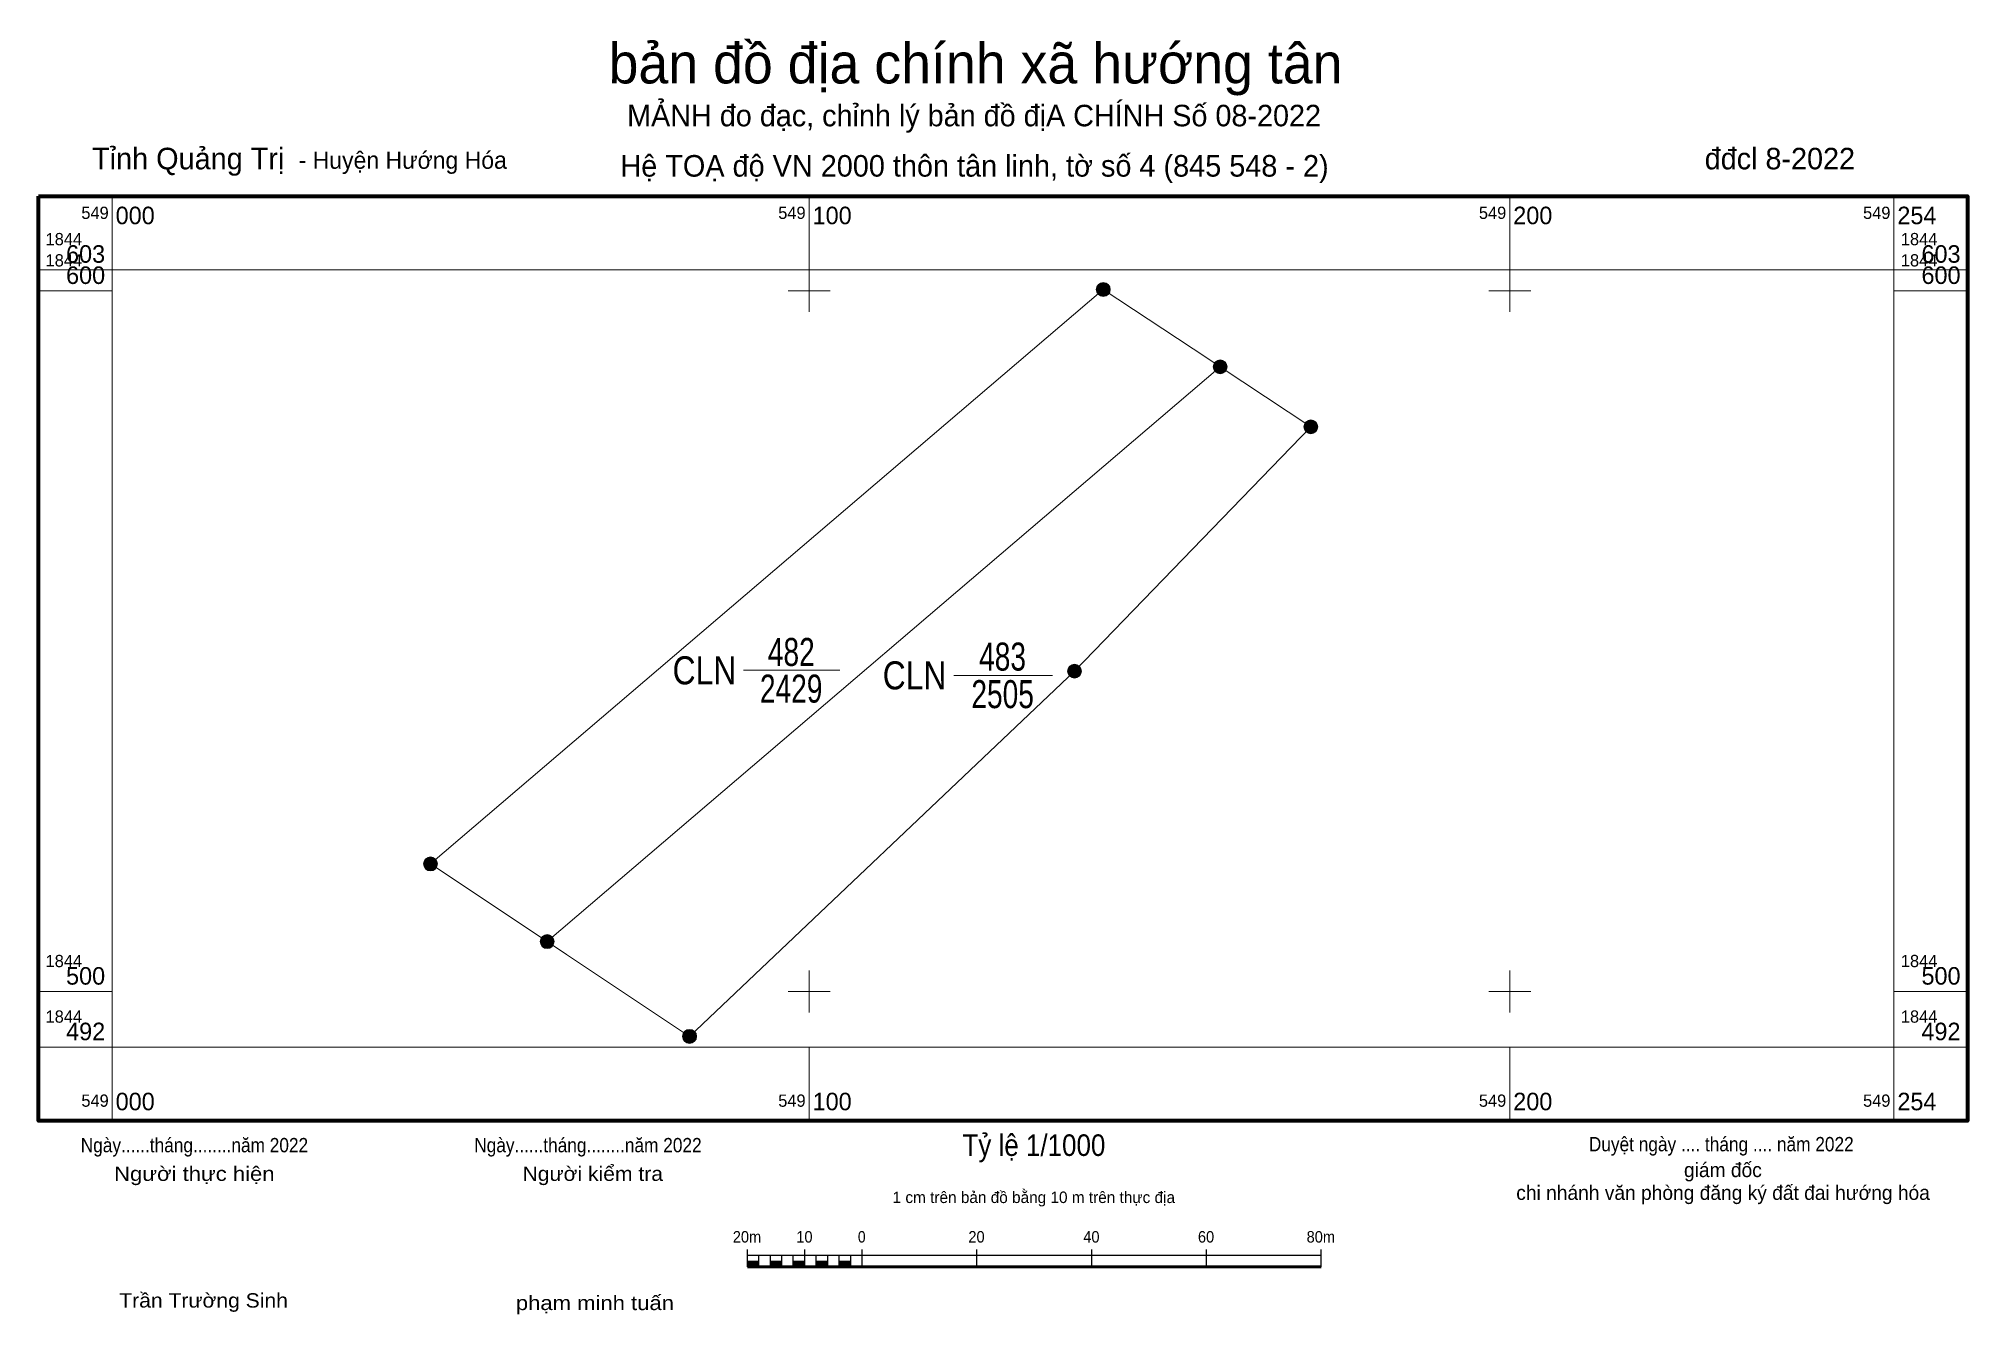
# Model space of a CAD drawing. Header units: metres. Extents: x 548990 to 549265, y 1844454 to 1844636.
import ezdxf
from ezdxf.enums import TextEntityAlignment as Align

# ---------------------------------------------------------------- set-up
doc = ezdxf.new("R2010")
doc.units = ezdxf.units.M
doc.header["$LTSCALE"] = 0.82
for name, color, linetype, lineweight in [('10', 7, 'Continuous', 13), ('13', 7, 'Continuous', 13), ('2', 7, 'Continuous', 25), ('22', 7, 'Continuous', 13), ('3', 7, 'Continuous', 13), ('63', 7, 'Continuous', 13)]:
    doc.layers.add(name, color=color, linetype=linetype, lineweight=lineweight)

msp = doc.modelspace()

# ---------------------------------------------------------------- hatches: boundary and pattern name
at = {"layer": '2'}
for points in [[(549091.19, 1844460.73), (549092.83, 1844460.73), (549092.83, 1844461.55), (549091.19, 1844461.55)], [(549094.47, 1844460.73), (549096.11, 1844460.73), (549096.11, 1844461.55), (549094.47, 1844461.55)], [(549097.75, 1844460.73), (549099.38, 1844460.73), (549099.38, 1844461.55), (549097.75, 1844461.55)], [(549101.02, 1844460.73), (549102.66, 1844460.73), (549102.66, 1844461.55), (549101.02, 1844461.55)], [(549104.3, 1844460.73), (549105.94, 1844460.73), (549105.94, 1844461.55), (549104.3, 1844461.55)]]:
    msp.add_hatch(color=256, dxfattribs=at).paths.add_polyline_path(points)
at = {"layer": '22'}
for points in [[(549142.99, 1844600.21, 1), (549140.99, 1844600.21, 1)], [(549159.671, 1844589.176, 1), (549157.671, 1844589.176, 1)], [(549172.615, 1844580.613, 1), (549170.615, 1844580.613, 1)], [(549172.615, 1844580.613, 1), (549170.615, 1844580.613, 1)], [(549138.88, 1844545.74, 1), (549136.88, 1844545.74, 1)], [(549046.97, 1844518.23, 1), (549044.97, 1844518.23, 1)], [(549063.619, 1844507.148, 1), (549061.619, 1844507.148, 1)], [(549083.94, 1844493.62, 1), (549081.94, 1844493.62, 1)], [(549083.94, 1844493.62, 1), (549081.94, 1844493.62, 1)]]:
    msp.add_hatch(color=256, dxfattribs=at).paths.add_polyline_path(points)

# ---------------------------------------------------------------- linework, layer by layer
at = {"layer": '10'}
msp.add_line((549062.62, 1844507.15), (549158.67, 1844589.18), dxfattribs=at)
for points in [[(549062.62, 1844507.15), (549045.97, 1844518.23), (549141.99, 1844600.21), (549156.89, 1844590.35), (549158.67, 1844589.18)], [(549158.67, 1844589.18), (549171.61, 1844580.61), (549137.88, 1844545.74), (549082.94, 1844493.62), (549065.37, 1844505.31), (549062.62, 1844507.15)]]:
    msp.add_lwpolyline(points, dxfattribs=at)
at = {"layer": '13'}
for p, q in [((549090.63, 1844545.86), (549104.39, 1844545.86)), ((549120.65, 1844545.14), (549134.76, 1844545.14))]:
    msp.add_line(p, q, dxfattribs=at)
at = {"layer": '2'}
for p, q in [((549091.19, 1844460.73), (549091.19, 1844463.19)), ((549091.19, 1844462.37), (549173.09, 1844462.37)), ((549092.83, 1844460.73), (549092.83, 1844462.37)), ((549094.47, 1844460.73), (549094.47, 1844462.37)), ((549096.11, 1844460.73), (549096.11, 1844462.37)), ((549097.75, 1844460.73), (549097.75, 1844462.37)), ((549099.38, 1844460.73), (549099.38, 1844463.19)), ((549101.02, 1844460.73), (549101.02, 1844462.37)), ((549102.66, 1844460.73), (549102.66, 1844462.37)), ((549104.3, 1844460.73), (549104.3, 1844462.37)), ((549105.94, 1844460.73), (549105.94, 1844462.37)), ((549107.57, 1844460.73), (549107.57, 1844463.19)), ((549123.95, 1844460.73), (549123.95, 1844463.19)), ((549140.33, 1844460.73), (549140.33, 1844463.19)), ((549156.71, 1844460.73), (549156.71, 1844463.19)), ((549173.09, 1844460.73), (549173.09, 1844463.19))]:
    msp.add_line(p, q, dxfattribs=at)
at = {"layer": '2', "lineweight": 53}
msp.add_line((549091.19, 1844460.73), (549173.09, 1844460.73), dxfattribs=at)
at = {"layer": '2', "lineweight": 13}
for points in [[(549091.19, 1844460.73), (549092.83, 1844460.73), (549092.83, 1844461.55), (549091.19, 1844461.55)], [(549094.47, 1844460.73), (549096.11, 1844460.73), (549096.11, 1844461.55), (549094.47, 1844461.55)], [(549097.75, 1844460.73), (549099.38, 1844460.73), (549099.38, 1844461.55), (549097.75, 1844461.55)], [(549101.02, 1844460.73), (549102.66, 1844460.73), (549102.66, 1844461.55), (549101.02, 1844461.55)], [(549104.3, 1844460.73), (549105.94, 1844460.73), (549105.94, 1844461.55), (549104.3, 1844461.55)]]:
    msp.add_lwpolyline(points, close=True, dxfattribs=at)
at = {"layer": '22'}
for centre in [(549141.99, 1844600.21), (549158.671, 1844589.176), (549171.615, 1844580.613), (549171.615, 1844580.613), (549137.88, 1844545.74), (549045.97, 1844518.23), (549062.619, 1844507.148), (549082.94, 1844493.62), (549082.94, 1844493.62)]:
    msp.add_circle(centre, 1, dxfattribs=at)
at = {"layer": '3'}
msp.add_line((549082.94, 1844493.62), (549083.37, 1844493.28), dxfattribs=at)
at = {"layer": '63'}
for p, q in [((549000.53, 1844603.03), (549000.53, 1844613.53)), ((549100, 1844603.03), (549100, 1844613.53)), ((549200, 1844603.03), (549200, 1844613.53)), ((549254.82, 1844603.03), (549254.82, 1844613.53)), ((549000.53, 1844603.03), (548990.03, 1844603.03)), ((549100, 1844597), (549100, 1844603)), ((549200, 1844597), (549200, 1844603)), ((549254.82, 1844603.03), (549265.32, 1844603.03)), ((549000.53, 1844600), (548990.03, 1844600)), ((549097, 1844600), (549103, 1844600)), ((549197, 1844600), (549203, 1844600)), ((549254.82, 1844600), (549265.32, 1844600)), ((549100, 1844497), (549100, 1844503)), ((549200, 1844497), (549200, 1844503)), ((549000.53, 1844500), (548990.03, 1844500)), ((549097, 1844500), (549103, 1844500)), ((549197, 1844500), (549203, 1844500)), ((549254.82, 1844500), (549265.32, 1844500)), ((549000.53, 1844492.07), (548990.03, 1844492.07)), ((549000.53, 1844492.07), (549000.53, 1844481.57)), ((549100, 1844492.07), (549100, 1844481.57)), ((549200, 1844492.07), (549200, 1844481.57)), ((549254.82, 1844492.07), (549254.82, 1844481.57)), ((549254.82, 1844492.07), (549265.32, 1844492.07))]:
    msp.add_line(p, q, dxfattribs=at)
at = {"layer": '63', "lineweight": 70}
msp.add_lwpolyline([(548990.03, 1844613.53), (549265.32, 1844613.53), (549265.32, 1844481.57), (548990.03, 1844481.57)], close=True, dxfattribs=at)
at = {"layer": '63'}
msp.add_lwpolyline([(549000.53, 1844603.03), (549254.82, 1844603.03), (549254.82, 1844492.07), (549000.53, 1844492.07)], close=True, dxfattribs=at)

# ---------------------------------------------------------------- texts
at = {"layer": '13', "width": 0.75}
for s, p in [('482', (549097.46, 1844546.48)), ('483', (549127.61, 1844545.82)), ('2429', (549097.445, 1844541.25)), ('2505', (549127.625, 1844540.46))]:
    msp.add_text(s, height=4, dxfattribs=at).set_placement(p, align=Align.CENTER)
at = {"layer": '13', "width": 0.85}
for p in [(549089.61, 1844543.86), (549119.6, 1844543.14)]:
    msp.add_text('CLN', height=4, dxfattribs=at).set_placement(p, align=Align.RIGHT)
at = {"layer": '2'}
for s, height, p in [('bản đồ địa chính xã hướng tân', 5.731, (549123.755, 1844629.62)), ('MẢNH đo đạc, chỉnh lý bản đồ địA CHÍNH Số 08-2022', 3.07, (549123.545, 1844623.5)), ('Hệ TOẠ độ VN 2000 thôn tân linh, tờ số 4 (845 548 - 2)', 3.078, (549123.61, 1844616.32)), ('giám đốc', 2.047, (549230.42, 1844473.53)), ('1 cm trên bản đồ bằng 10 m trên thực địa', 1.638, (549132.075, 1844469.83)), ('chi nhánh văn phòng đăng ký đất đai hướng hóa', 2.047, (549230.445, 1844470.28))]:
    msp.add_text(s, height=height, dxfattribs=at).set_placement(p, align=Align.CENTER)
for s, height, p in [('Tỉnh Quảng Trị ', 3.078, (548997.66, 1844617.36)), ('- Huyện Hướng Hóa', 2.456, (549027.14, 1844617.44))]:
    msp.add_text(s, height=height, dxfattribs=at).set_placement(p)
msp.add_text(' đđcl 8-2022', height=3.07, dxfattribs=at).set_placement((549249.28, 1844617.36), align=Align.RIGHT)
for s, height, width, p in [('Ngày......tháng........năm 2022', 2.047, 0.9, (549012.275, 1844477.07)), ('Ngày......tháng........năm 2022', 2.047, 0.9, (549068.435, 1844477.07)), ('Tỷ lệ 1/1000', 3.079, 0.9, (549132.09, 1844476.55)), ('Duyệt ngày .... tháng .... năm 2022', 2.047, 0.9, (549230.19, 1844477.21)), ('Người thực hiện', 2.047, 1.15, (549012.26, 1844472.99)), ('Người kiểm tra', 2.047, 1.1, (549069.125, 1844472.99)), ('20m', 1.638, 0.95, (549091.135, 1844464.19)), ('10', 1.638, 0.95, (549099.335, 1844464.19)), ('0', 1.638, 0.9, (549107.515, 1844464.19)), ('20', 1.638, 0.95, (549123.895, 1844464.19)), ('40', 1.638, 0.95, (549140.295, 1844464.19)), ('60', 1.638, 0.95, (549156.655, 1844464.19)), ('80m', 1.638, 0.95, (549173.035, 1844464.19)), ('Trần Trường Sinh', 2.047, 1.1, (549013.58, 1844454.91)), ('phạm minh tuấn', 2.047, 1.15, (549069.43, 1844454.55))]:
    msp.add_text(s, height=height, dxfattribs=dict(at, width=width)).set_placement(p, align=Align.CENTER)
at = {"layer": '63'}
for s, height, p in [('549', 1.75, (549000.04, 1844610.28)), ('549', 1.75, (549099.5, 1844610.28)), ('549', 1.75, (549199.5, 1844610.28)), ('549', 1.75, (549254.33, 1844610.28)), ('603', 2.5, (548999.53, 1844604.03)), ('603', 2.5, (549264.34, 1844604.03)), ('600', 2.5, (548999.53, 1844601)), ('600', 2.5, (549264.34, 1844601)), ('500', 2.5, (548999.53, 1844501)), ('500', 2.5, (549264.34, 1844501)), ('492', 2.5, (548999.54, 1844493.07)), ('492', 2.5, (549264.33, 1844493.07)), ('549', 1.75, (549000.04, 1844483.57)), ('549', 1.75, (549099.5, 1844483.57)), ('549', 1.75, (549199.5, 1844483.57)), ('549', 1.75, (549254.33, 1844483.57))]:
    msp.add_text(s, height=height, dxfattribs=at).set_placement(p, align=Align.RIGHT)
for s, height, p in [('000', 2.5, (549001.03, 1844609.53)), ('100', 2.5, (549100.5, 1844609.53)), ('200', 2.5, (549200.5, 1844609.53)), ('254', 2.5, (549255.32, 1844609.53)), ('1844', 1.75, (548991.03, 1844606.53)), ('1844', 1.75, (549255.82, 1844606.53)), ('1844', 1.75, (548991.03, 1844603.5)), ('1844', 1.75, (549255.82, 1844603.5)), ('1844', 1.75, (548991.03, 1844503.5)), ('1844', 1.75, (549255.82, 1844503.5)), ('1844', 1.75, (548991.03, 1844495.57)), ('1844', 1.75, (549255.82, 1844495.57)), ('000', 2.5, (549001.03, 1844483.07)), ('100', 2.5, (549100.5, 1844483.07)), ('200', 2.5, (549200.5, 1844483.07)), ('254', 2.5, (549255.32, 1844483.07))]:
    msp.add_text(s, height=height, dxfattribs=at).set_placement(p)

doc.saveas('drawing.dxf')
